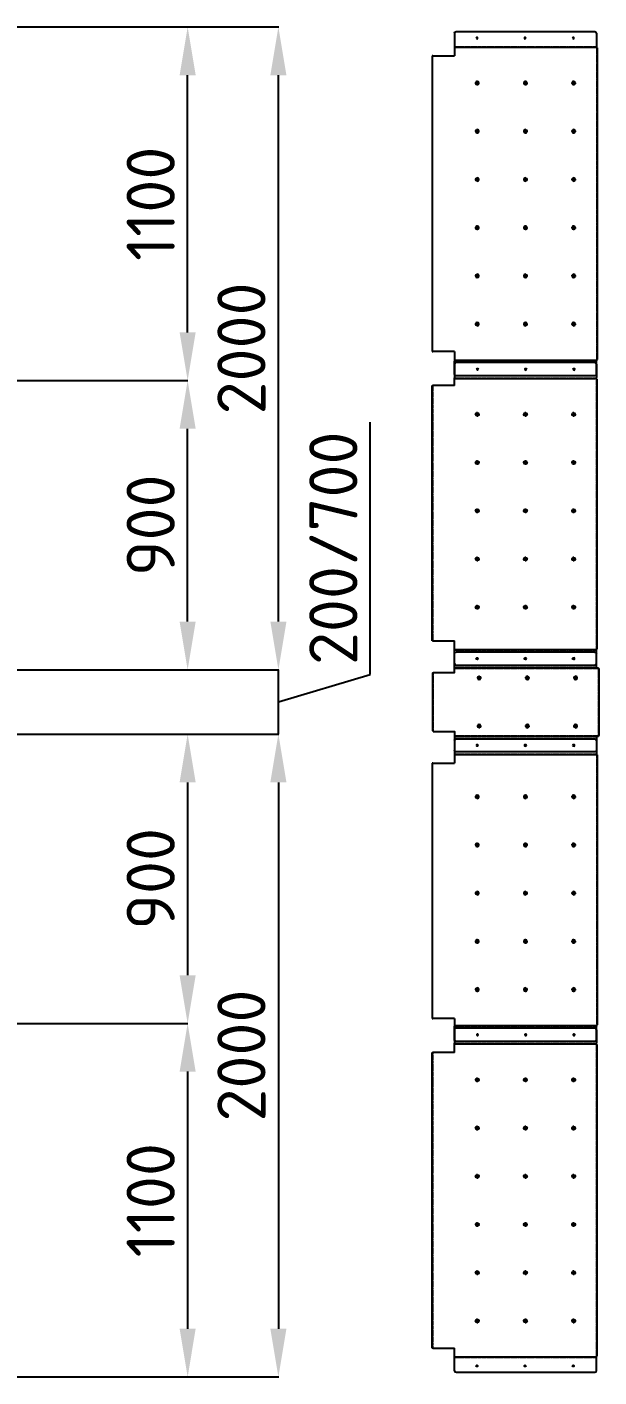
# Model space of a CAD drawing. Header units: millimetres. Extents: x 2140 to 223837, y 2113 to 170313.
# Drawn here: x 197358 to 199138, y 104008 to 108208 of the extents above; entities that cross this region are included whole.
import ezdxf

# ---------------------------------------------------------------- set-up
doc = ezdxf.new("R2010")
doc.units = ezdxf.units.MM
doc.linetypes.add('PHANTOM', pattern=[12.7, 6.35, -1.27, 1.27, -1.27, 1.27, -1.27])
doc.layers.add('0_ANNOT_Dimensions', color=7, linetype='Continuous')
doc.styles.get("Standard").update_dxf_attribs({"font": 'isocpeur.ttf'})
doc.dimstyles.new('150', dxfattribs={"dimtxt": 150, "dimasz": 150, "dimexe": 1, "dimexo": 10, "dimgap": 40, "dimtad": 1, "dimdec": 0, "dimzin": 0, "dimdsep": 46, "dimtxsty": 'Standard', "dimcen": 0.09, "dimadec": 0, "dimazin": 0, "dimtfac": 1, "dimtdec": 0, "dimtofl": 0, "dimtmove": 0, "dimatfit": 3, "dimfxl": 1, "dimtolj": 1, "dimtzin": 0, "dimarcsym": 0})

# ---------------------------------------------------------------- blocks, each defined once
blk = doc.blocks.new('*D907')
at = {"layer": '0_ANNOT_Dimensions', "color": 0, "lineweight": -2, "transparency": 16777216}
for p, q in [((197295.3, 108207.7), (197859.3, 108207.7)), ((197858.3, 107257.7), (197858.3, 108057.7)), ((197295.4, 107107.7), (197859.3, 107107.7))]:
    blk.add_line(p, q, dxfattribs=at)
at = {"layer": '0_ANNOT_Dimensions', "color": 0, "transparency": 16777216}
for points in [[(197833.3, 108057.7), (197883.3, 108057.7), (197858.3, 108207.7)], [(197833.3, 107257.7), (197883.3, 107257.7), (197858.3, 107107.7)]]:
    blk.add_solid(points, dxfattribs=at)
at = {"layer": 'Defpoints', "color": 0, "transparency": 16777216}
for p in [(197285.3, 108207.7), (197858.3, 108207.7), (197285.4, 107107.7)]:
    blk.add_point(p, dxfattribs=at)
at = {"layer": '0_ANNOT_Dimensions', "color": 0, "transparency": 16777216, "insert": (197743.3, 107657.7), "char_height": 150, "attachment_point": 5, "rotation": 90}
blk.add_mtext('\\A1;1100', dxfattribs=at)
blk = doc.blocks.new('*D908')
at = {"layer": '0_ANNOT_Dimensions', "color": 0, "lineweight": -2, "transparency": 16777216}
for p, q in [((197295.3, 107107.7), (197859.3, 107107.7)), ((197858.3, 106357.7), (197858.3, 106957.7)), ((197295.4, 106207.7), (197859.3, 106207.7))]:
    blk.add_line(p, q, dxfattribs=at)
at = {"layer": '0_ANNOT_Dimensions', "color": 0, "transparency": 16777216}
for points in [[(197833.3, 106957.7), (197883.3, 106957.7), (197858.3, 107107.7)], [(197833.3, 106357.7), (197883.3, 106357.7), (197858.3, 106207.7)]]:
    blk.add_solid(points, dxfattribs=at)
at = {"layer": 'Defpoints', "color": 0, "transparency": 16777216}
for p in [(197285.3, 107107.7), (197858.3, 107107.7), (197285.4, 106207.7)]:
    blk.add_point(p, dxfattribs=at)
at = {"layer": '0_ANNOT_Dimensions', "color": 0, "transparency": 16777216, "insert": (197743.3, 106657.7), "char_height": 150, "attachment_point": 5, "rotation": 90}
blk.add_mtext('\\A1;900', dxfattribs=at)
blk = doc.blocks.new('*D909')
at = {"layer": '0_ANNOT_Dimensions', "color": 0, "lineweight": -2, "transparency": 16777216}
for p, q in [((197587.3, 108207.7), (198141.7, 108207.7)), ((198140.7, 106357.7), (198140.7, 108057.7)), ((197514.8, 106207.7), (198141.7, 106207.7))]:
    blk.add_line(p, q, dxfattribs=at)
at = {"layer": '0_ANNOT_Dimensions', "color": 0, "transparency": 16777216}
for points in [[(198115.7, 108057.7), (198165.7, 108057.7), (198140.7, 108207.7)], [(198115.7, 106357.7), (198165.7, 106357.7), (198140.7, 106207.7)]]:
    blk.add_solid(points, dxfattribs=at)
at = {"layer": 'Defpoints', "color": 0, "transparency": 16777216}
for p in [(197577.3, 108207.7), (198140.7, 108207.7), (197504.8, 106207.7)]:
    blk.add_point(p, dxfattribs=at)
at = {"layer": '0_ANNOT_Dimensions', "color": 0, "transparency": 16777216, "insert": (198025.7, 107207.7), "char_height": 150, "attachment_point": 5, "rotation": 90}
blk.add_mtext('\\A1;2000', dxfattribs=at)
blk = doc.blocks.new('*D910')
at = {"layer": '0_ANNOT_Dimensions', "color": 0, "lineweight": -2, "transparency": 16777216}
for p, q in [((197295.4, 105107.7), (197859.3, 105107.7)), ((197858.3, 104957.7), (197858.3, 104157.7)), ((197295.3, 104007.7), (197859.3, 104007.7))]:
    blk.add_line(p, q, dxfattribs=at)
at = {"layer": '0_ANNOT_Dimensions', "color": 0, "transparency": 16777216}
for points in [[(197833.3, 104957.7), (197883.3, 104957.7), (197858.3, 105107.7)], [(197833.3, 104157.7), (197883.3, 104157.7), (197858.3, 104007.7)]]:
    blk.add_solid(points, dxfattribs=at)
at = {"layer": 'Defpoints', "color": 0, "transparency": 16777216}
for p in [(197285.4, 105107.7), (197285.3, 104007.7), (197858.3, 104007.7)]:
    blk.add_point(p, dxfattribs=at)
at = {"layer": '0_ANNOT_Dimensions', "color": 0, "transparency": 16777216, "insert": (197743.3, 104557.7), "char_height": 150, "attachment_point": 5, "rotation": 90}
blk.add_mtext('\\A1;1100', dxfattribs=at)
blk = doc.blocks.new('*D911')
at = {"layer": '0_ANNOT_Dimensions', "color": 0, "lineweight": -2, "transparency": 16777216}
for p, q in [((197295.4, 106007.7), (197859.3, 106007.7)), ((197858.3, 105857.7), (197858.3, 105257.7)), ((197295.3, 105107.7), (197859.3, 105107.7))]:
    blk.add_line(p, q, dxfattribs=at)
at = {"layer": '0_ANNOT_Dimensions', "color": 0, "transparency": 16777216}
for points in [[(197833.3, 105857.7), (197883.3, 105857.7), (197858.3, 106007.7)], [(197833.3, 105257.7), (197883.3, 105257.7), (197858.3, 105107.7)]]:
    blk.add_solid(points, dxfattribs=at)
at = {"layer": 'Defpoints', "color": 0, "transparency": 16777216}
for p in [(197285.4, 106007.7), (197285.3, 105107.7), (197858.3, 105107.7)]:
    blk.add_point(p, dxfattribs=at)
at = {"layer": '0_ANNOT_Dimensions', "color": 0, "transparency": 16777216, "insert": (197743.3, 105557.7), "char_height": 150, "attachment_point": 5, "rotation": 90}
blk.add_mtext('\\A1;900', dxfattribs=at)
blk = doc.blocks.new('*D912')
at = {"layer": '0_ANNOT_Dimensions', "color": 0, "lineweight": -2, "transparency": 16777216}
for p, q in [((197514.8, 106007.7), (198141.7, 106007.7)), ((198140.7, 105857.7), (198140.7, 104157.7)), ((197587.3, 104007.7), (198141.7, 104007.7))]:
    blk.add_line(p, q, dxfattribs=at)
at = {"layer": '0_ANNOT_Dimensions', "color": 0, "transparency": 16777216}
for points in [[(198115.7, 105857.7), (198165.7, 105857.7), (198140.7, 106007.7)], [(198115.7, 104157.7), (198165.7, 104157.7), (198140.7, 104007.7)]]:
    blk.add_solid(points, dxfattribs=at)
at = {"layer": 'Defpoints', "color": 0, "transparency": 16777216}
for p in [(197504.8, 106007.7), (197577.3, 104007.7), (198140.7, 104007.7)]:
    blk.add_point(p, dxfattribs=at)
at = {"layer": '0_ANNOT_Dimensions', "color": 0, "transparency": 16777216, "insert": (198025.7, 105007.7), "char_height": 150, "attachment_point": 5, "rotation": 90}
blk.add_mtext('\\A1;2000', dxfattribs=at)
blk = doc.blocks.new('*D913')
at = {"layer": '0_ANNOT_Dimensions', "color": 0, "lineweight": -2, "transparency": 16777216}
for p, q in [((198426.7, 106193.5), (198426.7, 106978.5)), ((198140.7, 106357.7), (198140.7, 106507.7)), ((197587.3, 106207.7), (198141.7, 106207.7)), ((198140.7, 106007.7), (198140.7, 106207.7)), ((198140.7, 106107.7), (198426.7, 106193.5)), ((197587.3, 106007.7), (198141.7, 106007.7)), ((198140.7, 105857.7), (198140.7, 105707.7))]:
    blk.add_line(p, q, dxfattribs=at)
at = {"layer": '0_ANNOT_Dimensions', "color": 0, "transparency": 16777216}
for points in [[(198115.7, 106357.7), (198165.7, 106357.7), (198140.7, 106207.7)], [(198115.7, 105857.7), (198165.7, 105857.7), (198140.7, 106007.7)]]:
    blk.add_solid(points, dxfattribs=at)
at = {"layer": 'Defpoints', "color": 0, "transparency": 16777216}
for p in [(197577.3, 106207.7), (198140.7, 106207.7), (197577.3, 106007.7)]:
    blk.add_point(p, dxfattribs=at)
at = {"layer": '0_ANNOT_Dimensions', "color": 0, "transparency": 16777216, "insert": (198311.7, 106586), "char_height": 150, "attachment_point": 5, "rotation": 90}
blk.add_mtext('\\A1;200/700', dxfattribs=at)
blk = doc.blocks.new('SW_CENTERMARKSYMBOL_36')
at = {"color": 0, "linetype": 'Continuous', "lineweight": 18}
for p, q in [((-5, 0), (-7.5, 0)), ((0, 0), (-2.5, 0)), ((0, 5), (0, 7.5)), ((0, 0), (0, 2.5)), ((0, 0), (0, -2.5)), ((0, 0), (2.5, 0)), ((5, 0), (7.5, 0)), ((0, -5), (0, -7.5))]:
    blk.add_line(p, q, dxfattribs=at)
blk = doc.blocks.new('SW_CENTERMARKSYMBOL_37')
at = {"color": 0, "linetype": 'Continuous', "lineweight": 18}
for p, q in [((-5, 0), (-7.5, 0)), ((0, 0), (-2.5, 0)), ((0, 5), (0, 7.5)), ((0, 0), (0, 2.5)), ((0, 0), (0, -2.5)), ((0, 0), (2.5, 0)), ((5, 0), (7.5, 0)), ((0, -5), (0, -7.5))]:
    blk.add_line(p, q, dxfattribs=at)
blk = doc.blocks.new('SW_CENTERMARKSYMBOL_38')
at = {"color": 0, "linetype": 'Continuous', "lineweight": 18}
for p, q in [((-5, 0), (-7.5, 0)), ((0, 0), (-2.5, 0)), ((0, 5), (0, 7.5)), ((0, 0), (0, 2.5)), ((0, 0), (0, -2.5)), ((0, 0), (2.5, 0)), ((5, 0), (7.5, 0)), ((0, -5), (0, -7.5))]:
    blk.add_line(p, q, dxfattribs=at)
blk = doc.blocks.new('SW_CENTERMARKSYMBOL_39')
at = {"color": 0, "linetype": 'Continuous', "lineweight": 18}
for p, q in [((-5, 0), (-7.5, 0)), ((0, 0), (-2.5, 0)), ((0, 5), (0, 7.5)), ((0, 0), (0, 2.5)), ((0, 0), (0, -2.5)), ((0, 0), (2.5, 0)), ((5, 0), (7.5, 0)), ((0, -5), (0, -7.5))]:
    blk.add_line(p, q, dxfattribs=at)
blk = doc.blocks.new('SW_CENTERMARKSYMBOL_40')
at = {"color": 0, "linetype": 'Continuous', "lineweight": 18}
for p, q in [((-5, 0), (-7.5, 0)), ((0, 0), (-2.5, 0)), ((0, 5), (0, 7.5)), ((0, 0), (0, 2.5)), ((0, 0), (0, -2.5)), ((0, 0), (2.5, 0)), ((5, 0), (7.5, 0)), ((0, -5), (0, -7.5))]:
    blk.add_line(p, q, dxfattribs=at)
blk = doc.blocks.new('SW_CENTERMARKSYMBOL_41')
at = {"color": 0, "linetype": 'Continuous', "lineweight": 18}
for p, q in [((-5, 0), (-7.5, 0)), ((0, 0), (-2.5, 0)), ((0, 5), (0, 7.5)), ((0, 0), (0, 2.5)), ((0, 0), (0, -2.5)), ((0, 0), (2.5, 0)), ((5, 0), (7.5, 0)), ((0, -5), (0, -7.5))]:
    blk.add_line(p, q, dxfattribs=at)
blk = doc.blocks.new('SW_CENTERMARKSYMBOL_42')
at = {"color": 0, "linetype": 'Continuous', "lineweight": 18}
for p, q in [((-5, 0), (-7.5, 0)), ((0, 0), (-2.5, 0)), ((0, 5), (0, 7.5)), ((0, 0), (0, 2.5)), ((0, 0), (0, -2.5)), ((0, 0), (2.5, 0)), ((5, 0), (7.5, 0)), ((0, -5), (0, -7.5))]:
    blk.add_line(p, q, dxfattribs=at)
blk = doc.blocks.new('SW_CENTERMARKSYMBOL_43')
at = {"color": 0, "linetype": 'Continuous', "lineweight": 18}
for p, q in [((-5, 0), (-7.5, 0)), ((0, 0), (-2.5, 0)), ((0, 5), (0, 7.5)), ((0, 0), (0, 2.5)), ((0, 0), (0, -2.5)), ((0, 0), (2.5, 0)), ((5, 0), (7.5, 0)), ((0, -5), (0, -7.5))]:
    blk.add_line(p, q, dxfattribs=at)
blk = doc.blocks.new('SW_CENTERMARKSYMBOL_44')
at = {"color": 0, "linetype": 'Continuous', "lineweight": 18}
for p, q in [((-5, 0), (-7.5, 0)), ((0, 0), (-2.5, 0)), ((0, 5), (0, 7.5)), ((0, 0), (0, 2.5)), ((0, 0), (0, -2.5)), ((0, 0), (2.5, 0)), ((5, 0), (7.5, 0)), ((0, -5), (0, -7.5))]:
    blk.add_line(p, q, dxfattribs=at)
blk = doc.blocks.new('SW_CENTERMARKSYMBOL_45')
at = {"color": 0, "linetype": 'Continuous', "lineweight": 18}
for p, q in [((-5, 0), (-7.5, 0)), ((0, 0), (-2.5, 0)), ((0, 5), (0, 7.5)), ((0, 0), (0, 2.5)), ((0, 0), (0, -2.5)), ((0, 0), (2.5, 0)), ((5, 0), (7.5, 0)), ((0, -5), (0, -7.5))]:
    blk.add_line(p, q, dxfattribs=at)
blk = doc.blocks.new('SW_CENTERMARKSYMBOL_46')
at = {"color": 0, "linetype": 'Continuous', "lineweight": 18}
for p, q in [((-5, 0), (-7.5, 0)), ((0, 0), (-2.5, 0)), ((0, 5), (0, 7.5)), ((0, 0), (0, 2.5)), ((0, 0), (0, -2.5)), ((0, 0), (2.5, 0)), ((5, 0), (7.5, 0)), ((0, -5), (0, -7.5))]:
    blk.add_line(p, q, dxfattribs=at)
blk = doc.blocks.new('SW_CENTERMARKSYMBOL_47')
at = {"color": 0, "linetype": 'Continuous', "lineweight": 18}
for p, q in [((-5, 0), (-7.5, 0)), ((0, 0), (-2.5, 0)), ((0, 5), (0, 7.5)), ((0, 0), (0, 2.5)), ((0, 0), (0, -2.5)), ((0, 0), (2.5, 0)), ((5, 0), (7.5, 0)), ((0, -5), (0, -7.5))]:
    blk.add_line(p, q, dxfattribs=at)
blk = doc.blocks.new('SW_CENTERMARKSYMBOL_48')
at = {"color": 0, "linetype": 'Continuous', "lineweight": 18}
for p, q in [((-5, 0), (-7.5, 0)), ((0, 0), (-2.5, 0)), ((0, 5), (0, 7.5)), ((0, 0), (0, 2.5)), ((0, 0), (0, -2.5)), ((0, 0), (2.5, 0)), ((5, 0), (7.5, 0)), ((0, -5), (0, -7.5))]:
    blk.add_line(p, q, dxfattribs=at)
blk = doc.blocks.new('SW_CENTERMARKSYMBOL_49')
at = {"color": 0, "linetype": 'Continuous', "lineweight": 18}
for p, q in [((-5, 0), (-7.5, 0)), ((0, 0), (-2.5, 0)), ((0, 5), (0, 7.5)), ((0, 0), (0, 2.5)), ((0, 0), (0, -2.5)), ((0, 0), (2.5, 0)), ((5, 0), (7.5, 0)), ((0, -5), (0, -7.5))]:
    blk.add_line(p, q, dxfattribs=at)
blk = doc.blocks.new('SW_CENTERMARKSYMBOL_50')
at = {"color": 0, "linetype": 'Continuous', "lineweight": 18}
for p, q in [((-5, 0), (-7.5, 0)), ((0, 0), (-2.5, 0)), ((0, 5), (0, 7.5)), ((0, 0), (0, 2.5)), ((0, 0), (0, -2.5)), ((0, 0), (2.5, 0)), ((5, 0), (7.5, 0)), ((0, -5), (0, -7.5))]:
    blk.add_line(p, q, dxfattribs=at)
blk = doc.blocks.new('SW_CENTERMARKSYMBOL_51')
at = {"color": 0, "linetype": 'Continuous', "lineweight": 18}
for p, q in [((-5, 0), (-7.5, 0)), ((0, 0), (-2.5, 0)), ((0, 5), (0, 7.5)), ((0, 0), (0, 2.5)), ((0, 0), (0, -2.5)), ((0, 0), (2.5, 0)), ((5, 0), (7.5, 0)), ((0, -5), (0, -7.5))]:
    blk.add_line(p, q, dxfattribs=at)
blk = doc.blocks.new('SW_CENTERMARKSYMBOL_52')
at = {"color": 0, "linetype": 'Continuous', "lineweight": 18}
for p, q in [((-5, 0), (-7.5, 0)), ((0, 0), (-2.5, 0)), ((0, 5), (0, 7.5)), ((0, 0), (0, 2.5)), ((0, 0), (0, -2.5)), ((0, 0), (2.5, 0)), ((5, 0), (7.5, 0)), ((0, -5), (0, -7.5))]:
    blk.add_line(p, q, dxfattribs=at)
blk = doc.blocks.new('SW_CENTERMARKSYMBOL_53')
at = {"color": 0, "linetype": 'Continuous', "lineweight": 18}
for p, q in [((-5, 0), (-7.5, 0)), ((0, 0), (-2.5, 0)), ((0, 5), (0, 7.5)), ((0, 0), (0, 2.5)), ((0, 0), (0, -2.5)), ((0, 0), (2.5, 0)), ((5, 0), (7.5, 0)), ((0, -5), (0, -7.5))]:
    blk.add_line(p, q, dxfattribs=at)
blk = doc.blocks.new('экран бок 1100')
at = {"color": 0, "linetype": 'Continuous', "lineweight": 25}
for p, q in [((0, -11), (0, -52)), ((437, -6), (5, -6)), ((442, -11), (442, -52)), ((-2, -55.9), (-2, -1025.9)), ((-2, -55.9), (0, -55.9)), ((0, -52), (0, -54)), ((442, -54), (0, -54)), ((0, -54), (0, -55.2)), ((0, -55.2), (0, -55.9)), ((442, -52), (442, -54)), ((442, -54), (442, -55.2)), ((442, -55.2), (442, -81)), ((509, -81), (442, -81)), ((509, -81), (511, -81)), ((511, -81), (511, -1000.8)), ((442, -1000.8), (509, -1000.8)), ((442, -1000.8), (442, -1026.6)), ((511, -1000.8), (509, -1000.8)), ((0, -1025.9), (-2, -1025.9)), ((0, -1025.9), (0, -1026.6)), ((0, -1026.6), (0, -1027.8)), ((442, -1027.8), (0, -1027.8)), ((0, -1027.8), (0, -1029.8)), ((0, -1072), (0, -1031)), ((442, -1026.6), (442, -1027.8)), ((442, -1027.8), (442, -1029.8)), ((442, -1072), (442, -1031)), ((5, -1077), (437, -1077))]:
    blk.add_line(p, q, dxfattribs=at)
at = {"color": 0, "linetype": 'PHANTOM', "lineweight": 18}
for p, q in [((442, -52), (0, -52)), ((442, -55.2), (0, -55.2)), ((0, -55.9), (0, -1025.9)), ((509, -1000.8), (509, -81)), ((442, -1026.6), (0, -1026.6)), ((442, -1029.8), (0, -1029.8))]:
    blk.add_line(p, q, dxfattribs=at)
at = {"color": 0, "linetype": 'Continuous', "lineweight": 25}
for centre, radius in [((72, -26), 2), ((222, -26), 2), ((372, -26), 2), ((71, -165.9), 5), ((221, -165.9), 5), ((371, -165.9), 5), ((71, -315.9), 5), ((221, -315.9), 5), ((371, -315.9), 5), ((71, -465.9), 5), ((221, -465.9), 5), ((371, -465.9), 5), ((71, -615.9), 5), ((221, -615.9), 5), ((371, -615.9), 5), ((71, -765.9), 5), ((221, -765.9), 5), ((371, -765.9), 5), ((71, -915.9), 5), ((221, -915.9), 5), ((371, -915.9), 5), ((70, -1057), 2), ((220, -1057), 2), ((370, -1057), 2)]:
    blk.add_circle(centre, radius, dxfattribs=at)
for centre, start, end in [((5, -11), 90, 180), ((437, -11), 0, 90), ((5, -1072), 180, 270), ((437, -1072), 270, 0)]:
    blk.add_arc(centre, 5, start, end, dxfattribs=at)
at = {"color": 0, "linetype": 'Continuous', "lineweight": 0, "rotation": 90}
for name, p in [('SW_CENTERMARKSYMBOL_45', (71, -165.9)), ('SW_CENTERMARKSYMBOL_44', (221, -165.9)), ('SW_CENTERMARKSYMBOL_37', (371, -165.9)), ('SW_CENTERMARKSYMBOL_42', (71, -315.9)), ('SW_CENTERMARKSYMBOL_38', (221, -315.9)), ('SW_CENTERMARKSYMBOL_43', (371, -315.9)), ('SW_CENTERMARKSYMBOL_40', (71, -465.9)), ('SW_CENTERMARKSYMBOL_41', (221, -465.9)), ('SW_CENTERMARKSYMBOL_39', (371, -465.9)), ('SW_CENTERMARKSYMBOL_51', (71, -615.9)), ('SW_CENTERMARKSYMBOL_52', (221, -615.9)), ('SW_CENTERMARKSYMBOL_50', (371, -615.9)), ('SW_CENTERMARKSYMBOL_49', (71, -765.9)), ('SW_CENTERMARKSYMBOL_48', (221, -765.9)), ('SW_CENTERMARKSYMBOL_53', (371, -765.9)), ('SW_CENTERMARKSYMBOL_46', (71, -915.9)), ('SW_CENTERMARKSYMBOL_36', (221, -915.9)), ('SW_CENTERMARKSYMBOL_47', (371, -915.9))]:
    blk.add_blockref(name, p, dxfattribs=at)
blk = doc.blocks.new('экран бок 2')
at = {"color": 0, "linetype": 'Continuous', "lineweight": 25}
for p, q in [((-442, -9.8), (-442, -52)), ((-5, -4.8), (-437, -4.8)), ((0, -9.8), (0, -50.8)), ((-511, -870.8), (-511, -76)), ((-511, -76), (-509, -76)), ((-442, -76), (-509, -76)), ((-442, -54), (-442, -52)), ((-442, -54), (0, -54)), ((-442, -55.2), (-442, -54)), ((-442, -76), (-442, -55.2)), ((0, -54), (0, -52)), ((0, -55.2), (0, -54)), ((0, -55.9), (0, -55.2)), ((0, -55.9), (2, -55.9)), ((2, -895.9), (2, -55.9)), ((-509, -870.8), (-511, -870.8)), ((-509, -870.8), (-442, -870.8)), ((-442, -896.6), (-442, -870.8)), ((-442, -897.8), (-442, -896.6)), ((-442, -899.8), (-442, -897.8)), ((-442, -897.8), (0, -897.8)), ((-442, -940.8), (-442, -899.8)), ((2, -895.9), (0, -895.9)), ((0, -896.6), (0, -895.9)), ((0, -897.8), (0, -896.6)), ((0, -899.8), (0, -897.8)), ((0, -940.8), (0, -899.8)), ((-437, -945.8), (-5, -945.8))]:
    blk.add_line(p, q, dxfattribs=at)
at = {"color": 0, "linetype": 'PHANTOM', "lineweight": 18}
for p, q in [((-509, -76), (-509, -870.8)), ((-442, -52), (0, -52)), ((-442, -55.2), (0, -55.2)), ((0, -895.9), (0, -55.9)), ((-442, -896.6), (0, -896.6)), ((-442, -899.8), (0, -899.8))]:
    blk.add_line(p, q, dxfattribs=at)
at = {"color": 0, "linetype": 'Continuous', "lineweight": 25}
for centre, radius in [((-370, -24.8), 2), ((-220, -24.8), 2), ((-70, -24.8), 2), ((-371, -165.9), 5), ((-221, -165.9), 5), ((-71, -165.9), 5), ((-371, -315.9), 5), ((-221, -315.9), 5), ((-71, -315.9), 5), ((-371, -465.9), 5), ((-221, -465.9), 5), ((-71, -465.9), 5), ((-371, -615.9), 5), ((-221, -615.9), 5), ((-71, -615.9), 5), ((-371, -765.9), 5), ((-221, -765.9), 5), ((-71, -765.9), 5), ((-372, -925.8), 2), ((-222, -925.8), 2), ((-72, -925.8), 2)]:
    blk.add_circle(centre, radius, dxfattribs=at)
for centre, start, end in [((-437, -9.8), 90, 180), ((-5, -9.8), 0, 90), ((-437, -940.8), 180, 270), ((-5, -940.8), 270, 0)]:
    blk.add_arc(centre, 5, start, end, dxfattribs=at)
at = {"color": 0, "linetype": 'Continuous', "lineweight": 0, "rotation": 270}
for name, p in [('SW_CENTERMARKSYMBOL_47', (-371, -165.9)), ('SW_CENTERMARKSYMBOL_36', (-221, -165.9)), ('SW_CENTERMARKSYMBOL_46', (-71, -165.9)), ('SW_CENTERMARKSYMBOL_53', (-371, -315.9)), ('SW_CENTERMARKSYMBOL_48', (-221, -315.9)), ('SW_CENTERMARKSYMBOL_49', (-71, -315.9)), ('SW_CENTERMARKSYMBOL_50', (-371, -465.9)), ('SW_CENTERMARKSYMBOL_52', (-221, -465.9)), ('SW_CENTERMARKSYMBOL_51', (-71, -465.9)), ('SW_CENTERMARKSYMBOL_39', (-371, -615.9)), ('SW_CENTERMARKSYMBOL_41', (-221, -615.9)), ('SW_CENTERMARKSYMBOL_40', (-71, -615.9)), ('SW_CENTERMARKSYMBOL_43', (-371, -765.9)), ('SW_CENTERMARKSYMBOL_38', (-221, -765.9)), ('SW_CENTERMARKSYMBOL_42', (-71, -765.9))]:
    blk.add_blockref(name, p, dxfattribs=at)
blk = doc.blocks.new('вставка 1 бок')
at = {"color": 0, "linetype": 'Continuous', "lineweight": 25}
for p, q in [((8, 107.9), (8, 150.1)), ((450, 107.9), (450, 150.1)), ((2, 104), (0, 104)), ((0, -104), (0, 104)), ((450, 105.9), (2, 105.9)), ((2, 104.7), (2, 105.9)), ((2, 104), (2, 104.7)), ((8, 105.9), (8, 107.9)), ((450, 105.9), (450, 107.9)), ((450, 104.7), (450, 105.9)), ((516, 91), (516, 91.7)), ((518, 91), (516, 91)), ((518, 91), (518, -89.8)), ((2, -104), (0, -104)), ((2, -104), (2, -104.7)), ((2, -104.7), (2, -105.9)), ((450, -105.9), (2, -105.9)), ((8, -105.9), (8, -107.9)), ((8, -107.9), (8, -150.1)), ((450, -104.7), (450, -105.9)), ((450, -105.9), (450, -107.9)), ((450, -107.9), (450, -150.1)), ((516, -90.5), (516, -89.8)), ((516, -89.8), (518, -89.8)), ((516, -91.7), (516, -90.5))]:
    blk.add_line(p, q, dxfattribs=at)
at = {"color": 0}
for p, q in [((13, 155.1), (445, 155.1)), ((13, -155.1), (445, -155.1))]:
    blk.add_line(p, q, dxfattribs=at)
at = {"color": 0, "linetype": 'PHANTOM', "lineweight": 18}
for p, q in [((450, 104.7), (2, 104.7)), ((2, -104), (2, 104)), ((450, 107.9), (8, 107.9)), ((516, 91), (516, -89.8)), ((450, -104.7), (2, -104.7)), ((450, -107.9), (8, -107.9))]:
    blk.add_line(p, q, dxfattribs=at)
at = {"color": 0}
for points in [[(516, 91.7), (450, 91.7), (450, 104.7)], [(516, -91.7), (450, -91.7), (450, -104.7)]]:
    blk.add_lwpolyline(points, dxfattribs=at)
at = {"color": 0, "linetype": 'Continuous', "lineweight": 25}
for centre, radius in [((78, 135.1), 2), ((228, 135.1), 2), ((378, 135.1), 2), ((73, 75), 5), ((223, 75), 5), ((373, 75), 5), ((73, -75), 5), ((223, -75), 5), ((373, -75), 5), ((78, -135.1), 2), ((228, -135.1), 2), ((378, -135.1), 2)]:
    blk.add_circle(centre, radius, dxfattribs=at)
at = {"color": 0}
for centre, start, end in [((13, 150.1), 90, 180), ((445, 150.1), 0, 90), ((13, -150.1), 180, 270), ((445, -150.1), 270, 0)]:
    blk.add_arc(centre, 5, start, end, dxfattribs=at)
at = {"color": 0, "linetype": 'Continuous', "lineweight": 0, "xscale": -1.000000000000001, "rotation": 90}
for name, p in [('SW_CENTERMARKSYMBOL_46', (73, 75)), ('SW_CENTERMARKSYMBOL_36', (223, 75)), ('SW_CENTERMARKSYMBOL_47', (373, 75)), ('SW_CENTERMARKSYMBOL_49', (73, -75)), ('SW_CENTERMARKSYMBOL_48', (223, -75)), ('SW_CENTERMARKSYMBOL_53', (373, -75))]:
    blk.add_blockref(name, p, dxfattribs=at)

msp = doc.modelspace()

# ---------------------------------------------------------------- block references
at = {"color": 6, "xscale": -1}
for name, p in [('экран бок 1100', (199130.4, 108199.2)), ('вставка 1 бок', (199138.4, 106107.7))]:
    msp.add_blockref(name, p, dxfattribs=at)
at = {"color": 6}
msp.add_blockref('экран бок 2', (199130.4, 107168.4), dxfattribs=at)
at = {"color": 6, "xscale": -1, "rotation": 180}
msp.add_blockref('экран бок 2', (199130.4, 105047), dxfattribs=at)
at = {"color": 6, "rotation": 180}
msp.add_blockref('экран бок 1100', (199130.4, 104016.2), dxfattribs=at)

# ---------------------------------------------------------------- dimensions: what is measured, and where the dimension line sits
at = {"layer": '0_ANNOT_Dimensions'}
for base, p1, p2, angle, picture, middle in [((197858.3, 108207.7), (197285.4, 107107.7), (197285.3, 108207.7), 90, '*D907', (197743.3, 107657.7)), ((198140.7, 108207.7), (197504.8, 106207.7), (197577.3, 108207.7), 90, '*D909', (198025.7, 107207.7)), ((197858.3, 107107.7), (197285.4, 106207.7), (197285.3, 107107.7), 90, '*D908', (197743.3, 106657.7)), ((197858.3, 105107.7), (197285.4, 106007.7), (197285.3, 105107.7), 270, '*D911', (197743.3, 105557.7)), ((198140.7, 104007.7), (197504.8, 106007.7), (197577.3, 104007.7), 270, '*D912', (198025.7, 105007.7)), ((197858.3, 104007.7), (197285.4, 105107.7), (197285.3, 104007.7), 270, '*D910', (197743.3, 104557.7))]:
    dim = msp.add_linear_dim(base=base, p1=p1, p2=p2, angle=angle, dimstyle='150', dxfattribs=at)
    dim.commit()
    dim.dimension.update_dxf_attribs({"geometry": picture, "text_midpoint": middle})
dim = msp.add_linear_dim(base=(198140.7, 106207.7), p1=(197577.3, 106007.7), p2=(197577.3, 106207.7), angle=90, text='<>/700', dimstyle='150', override={"dimtmove": 1}, dxfattribs=at)
dim.commit()
dim.dimension.update_dxf_attribs({"geometry": '*D913', "text_midpoint": (198311.7, 106233.5)})

doc.saveas('drawing.dxf')
